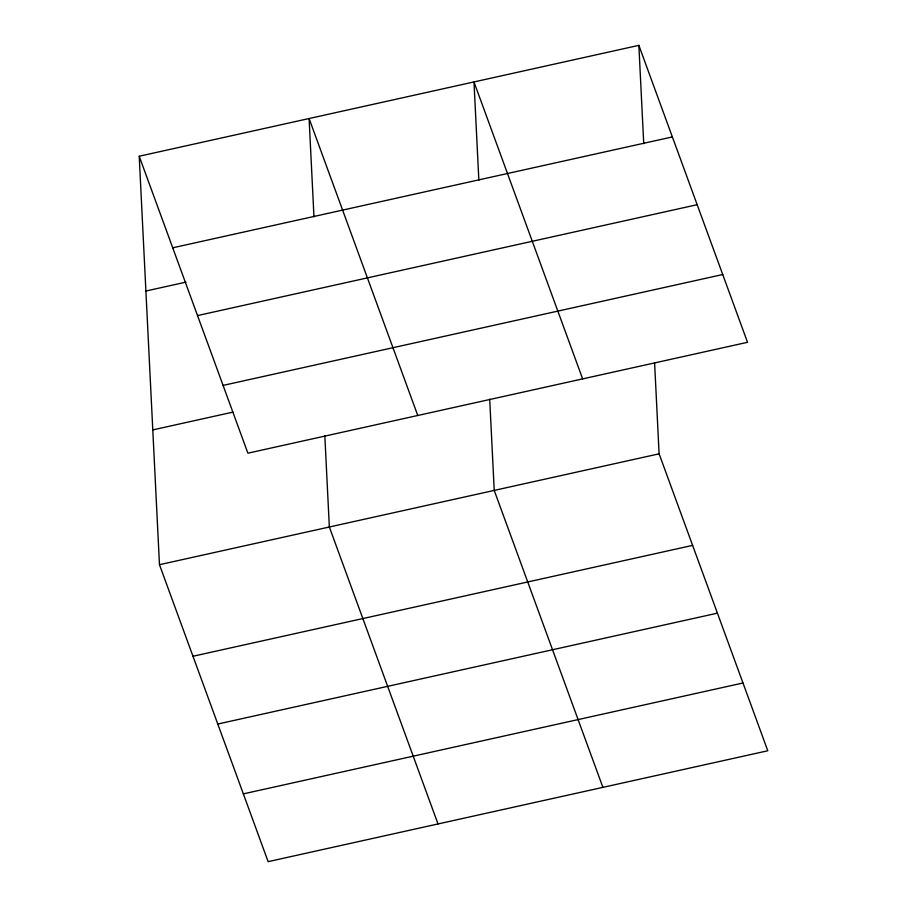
<?xml version="1.0" encoding="UTF-8"?>
<svg xmlns="http://www.w3.org/2000/svg" width="907" height="907" viewBox="0 0 907 907"><rect width="100%" height="100%" fill="white"/><g stroke="black" fill="none" stroke-linecap="round" stroke-linejoin="round"><path stroke-width="1.36" d="M139.213 156.231L638.857 45.35L747.527 342.302L247.894 453.183L139.213 156.231L159.473 564.698L268.143 861.65L767.787 750.769L659.106 453.817L654.582 362.551M172.727 247.804L672.37 136.923M145.902 291.022L185.958 282.134M197.533 315.579L697.177 204.699M223.088 385.407L722.732 274.526M152.784 429.907L232.895 412.129M159.473 564.698L659.106 453.817M192.976 656.26L692.619 545.379M217.782 724.035L717.426 613.155M243.337 793.874L742.98 682.994M582.645 378.899L473.976 81.936L478.851 180.232M602.894 787.355L494.224 490.404L489.701 399.137M417.764 415.485L309.094 118.534L313.969 216.818M438.013 823.953L329.343 526.99L324.819 435.734M638.857 45.35L643.732 143.635"/></g></svg>
